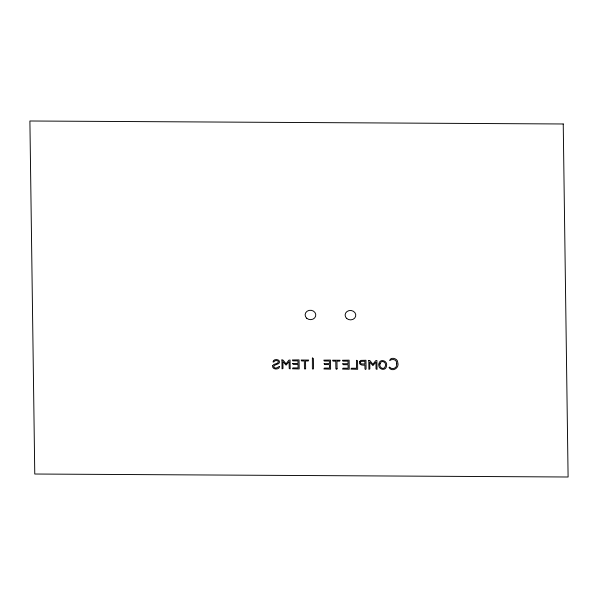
<?xml version="1.0" encoding="UTF-8"?>
<svg xmlns="http://www.w3.org/2000/svg" width="598" height="598" viewBox="0 0 598 598"><rect width="100%" height="100%" fill="white"/><g stroke="black" fill="none" stroke-linecap="round" stroke-linejoin="round"><path stroke-width="0.9" d="M396.751 363.913C397.393 368.062 392.176 370.312 389.582 367.075L389.014 367.583C392.251 372.591 399.711 367.852 397.767 362.56C397.969 358.292 390.382 356.483 389.649 360.616C392.153 358.479 397.319 359.286 396.751 363.913M378.915 364.062C377.42 369.437 386.046 371.836 386.532 365.841C388.02 360.512 379.364 358.105 378.915 364.062M380.126 363.644C378.302 367.366 384.245 370.842 385.321 366.282C387.13 362.59 381.195 359.114 380.126 363.644M272.688 365.812C271.701 369.96 279.744 370.027 279.543 366.439C278.025 366.738 275.82 369.549 273.906 367.127L273.735 366.447C274.661 363.756 280.709 364.885 279.356 360.983C278.063 358.778 272.927 359.151 273.032 361.977L273.802 362.007C274.542 360.355 277.113 360.101 278.279 361.386L278.414 361.94C277.644 364.414 273.615 363.33 272.688 365.812M359.525 361.588C358.411 364.892 362.575 365.595 364.907 365.019L364.967 368.966L365.528 369.489L366.081 368.973L365.961 360.265L360.841 360.385L359.525 361.588M360.579 362.044L360.579 363.24L361.244 363.905L364.892 364.003L364.855 361.274L361.341 361.341L360.579 362.044M281.935 359.914L282.054 368.861L283.004 368.473L282.914 361.603L286.076 365.124L289.103 361.603L289.2 368.51L290.194 368.906L290.06 359.996L288.797 360.25L286.053 363.823L283.19 360.25L281.935 359.914M368.779 360.4L368.899 369.347L369.856 368.959L369.758 362.089L372.92 365.61L375.948 362.089L376.045 368.996L377.039 369.392L376.904 360.482L375.641 360.736L372.898 364.309L370.035 360.736L368.779 360.4M312.38 358.053L312.38 368.637L312.948 369.168L313.516 368.645L313.374 358.449L312.38 358.053M356.565 360.325L356.535 368.263L351.4 368.233L350.981 369.123L357.664 369.287L357.544 360.729L356.565 360.325M292.736 363.524L293.17 364.414L298.006 364.436L298.051 367.942L292.915 367.912L292.497 368.794L299.179 368.959L299.052 359.891L292.377 359.974L292.818 360.856L297.954 360.886L297.991 363.427L292.736 363.524M305.623 368.615L305.032 369.153L304.457 368.607L304.345 360.968L301.601 360.953L301.145 360.033L308.68 360.078L308.247 360.99L305.518 360.975L305.623 368.615M324.168 363.696L324.602 364.586L329.438 364.616L329.483 368.114L324.348 368.084L323.929 368.973L330.612 369.138L330.485 360.063L323.81 360.153L324.251 361.028L329.386 361.057L329.423 363.599L324.168 363.696M337.055 368.794L336.465 369.325L335.889 368.787L335.777 361.14L333.034 361.125L332.578 360.213L340.113 360.25L339.679 361.162L336.951 361.147L337.055 368.794M342.789 363.801L343.222 364.69L348.058 364.72L348.111 368.219L342.975 368.189L342.557 369.078L349.232 369.243L349.112 360.168L342.43 360.258L342.878 361.132L348.014 361.162L348.043 363.704L342.789 363.801M563.234 123.98L29.9 120.998L34.766 474.02L568.1 477.002L563.234 123.98M346.728 318.48A5.337 4.702 4.2 0 0 355.623 316.424A5.337 4.702 4.2 0 0 349.008 310.616A5.337 4.702 4.2 0 0 346.728 318.48M306.729 318.256A5.337 4.702 4.2 0 0 315.624 316.2A5.337 4.702 4.2 0 0 309.009 310.399A5.337 4.702 4.2 0 0 306.729 318.256"/></g></svg>
